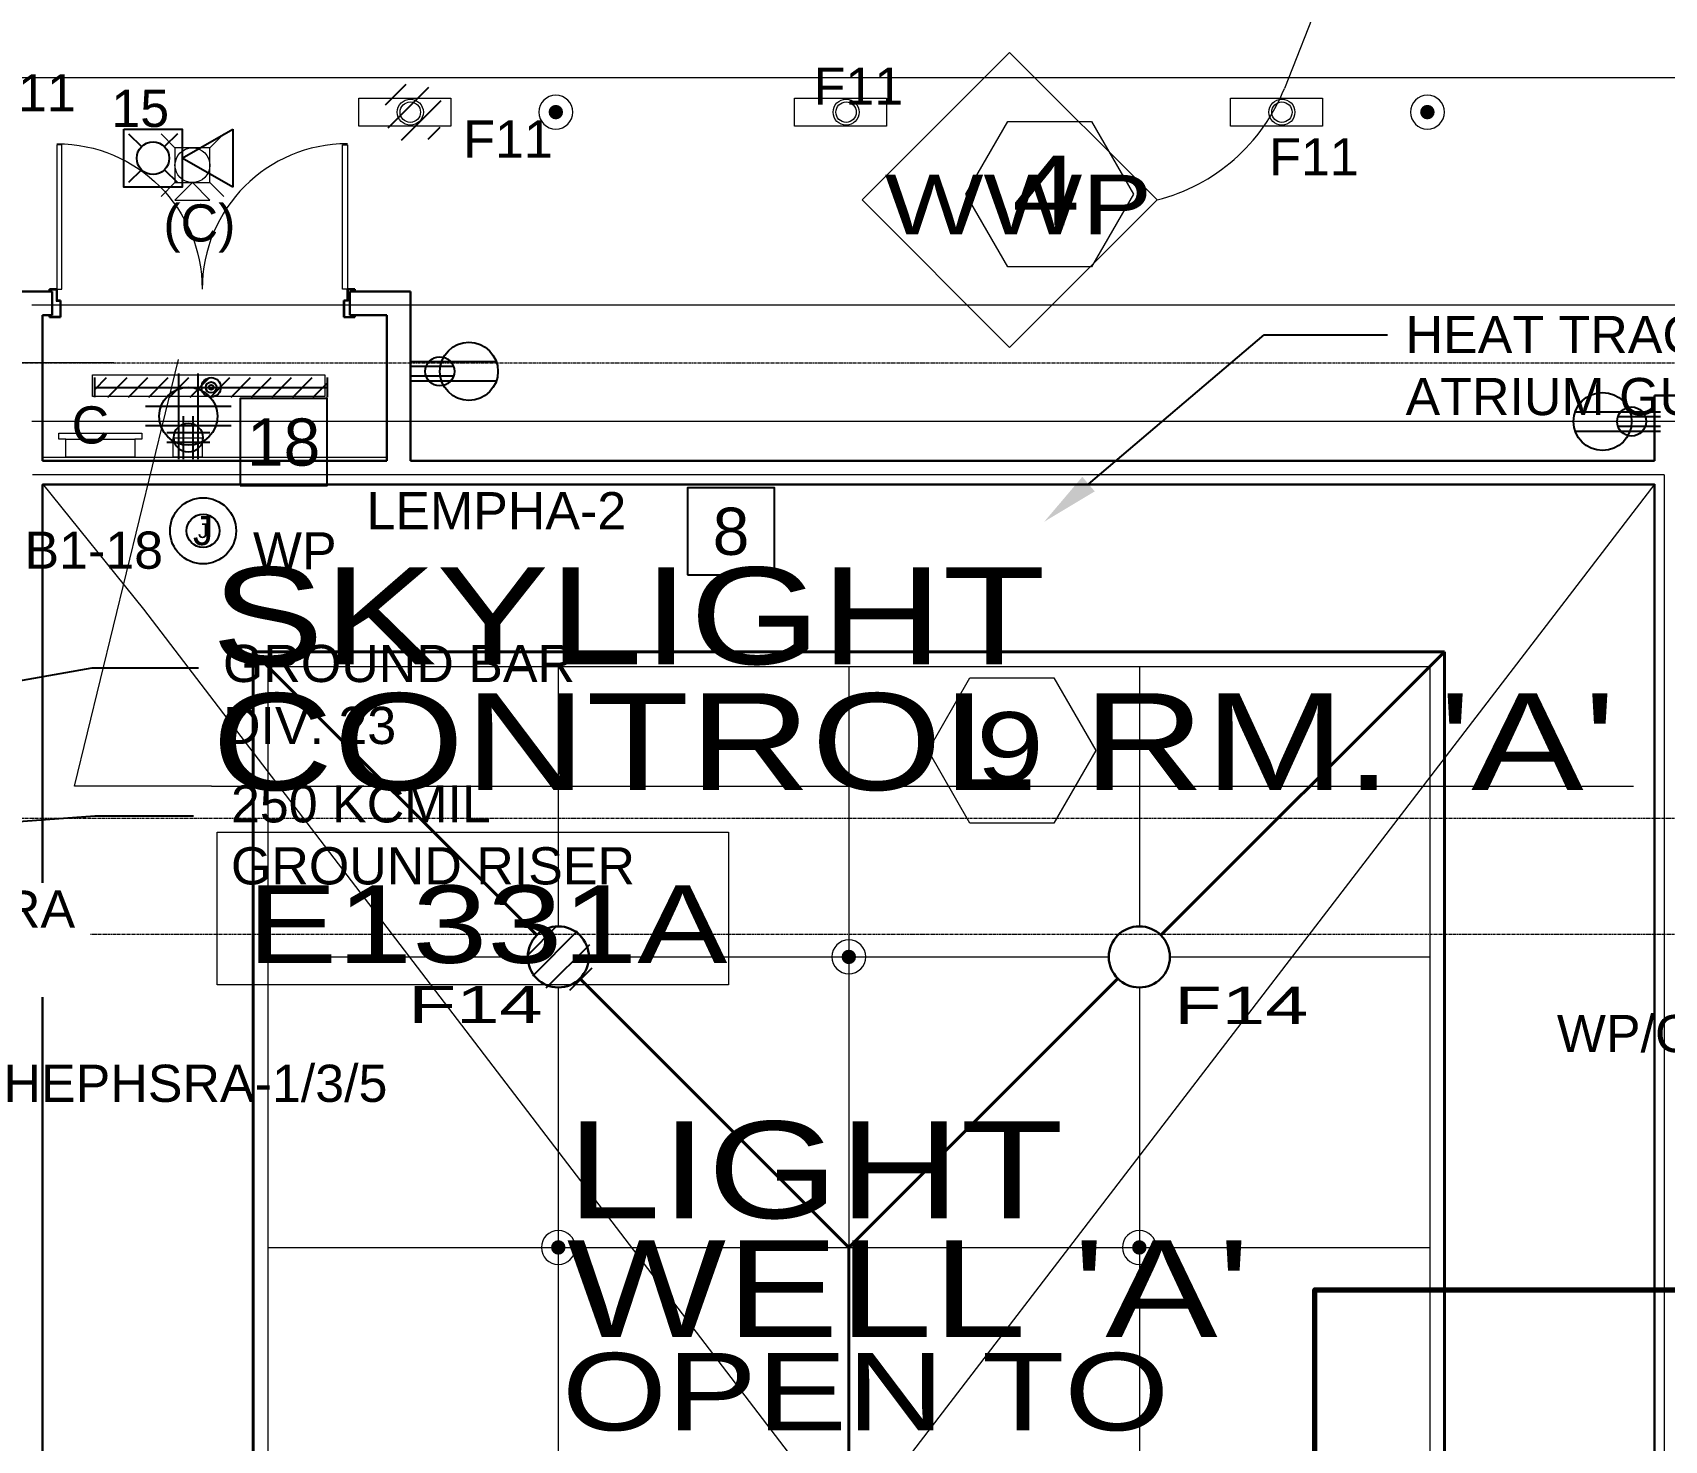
# Model space of a CAD drawing. Header units: inches. Extents: x -40190 to 0, y -3216 to 2257.
# Drawn here: x -23208.9 to -22872, y 798.7 to 1089.4 of the extents above; entities that cross this region are included whole.
import ezdxf
from ezdxf import colors
from ezdxf.entities.mleader import LeaderData, LeaderLine
from ezdxf.enums import TextEntityAlignment as Align
from ezdxf.math import Vec2, Vec3

# ---------------------------------------------------------------- set-up
doc = ezdxf.new("R2010")
doc.units = ezdxf.units.IN
doc.header["$LTSCALE"] = 0.5
doc.header["$MEASUREMENT"] = 0
doc.linetypes.add('A113$0$CENTER', pattern=[2, 1.25, -0.25, 0.25, -0.25])
doc.linetypes.add('DASHED2', pattern=[0.375, 0.25, -0.125])
for name, color, linetype in [('A113$0$A-ANNO-IDEN', 8, 'Continuous'), ('A113$0$A-ANNO-TEXT', 8, 'Continuous'), ('A113$0$A-COLS-COLS13-14', 8, 'Continuous'), ('A113$0$A-DOOR', 8, 'Continuous'), ('A113$0$A-DOOR-FRAM', 8, 'Continuous'), ('A113$0$A-FLOR-OPN-TO-BELOW', 8, 'Continuous'), ('A113$0$A-FLOR-SLAB', 8, 'Continuous'), ('A113$0$A-GRID-GRDP0-15', 8, 'Continuous'), ('A113$0$A-STRUCT-ABOVE', 8, 'Continuous'), ('A113$0$A-WALL-FULL-INTR', 8, 'Continuous'), ('A113$0$E-PANEL', 8, 'Continuous'), ('A113$0$Level 25', 8, 'Continuous'), ('A613$0$A-ANNO-REVS-BULL', 8, 'Continuous'), ('A613$0$A-CLNG-LITE', 3, 'Continuous'), ('A613$0$A-CLNG-PATT', 8, 'Continuous'), ('A613$0$A-CLNG-SPNK', 8, 'Continuous'), ('A613$0$A-ROOF-SKYL', 8, 'Continuous'), ('A613$0$br613 - E-Lite', 8, 'Continuous'), ('A613$0$br613 - Level 37', 8, 'Continuous'), ('A613$0$E-LITE-CLNG', 3, 'Continuous'), ('E-Anno-Keyn', 72, 'Continuous'), ('E-Anno-Note', 6, 'Continuous'), ('E-FIRE', 234, 'Continuous'), ('E-Lite', 53, 'Continuous'), ('E-Lite-Emer', 13, 'Continuous'), ('E-Lite-Exit', 13, 'Continuous'), ('E-POWR-CLRN', 1, 'DASHED2'), ('E-Powr-Devc', 233, 'Continuous'), ('E-Powr-Devc @ 48', 233, 'Continuous'), ('E-Powr-Devc @ 96', 233, 'Continuous'), ('E-TEXT', 6, 'Continuous'), ('G-Anno', 6, 'Continuous'), ('G-TEXT', 6, 'Continuous'), ('M-HVAC-text', 6, 'Continuous'), ('XREF', 7, 'Continuous')]:
    doc.layers.add(name, color=color, linetype=linetype)
doc.layers.add('E-Fire-Covr', color=240, linetype='Continuous', lineweight=70, plot=False)
doc.styles.add('A113$0$Arial', font='arial.ttf', dxfattribs={"height": 0.076839})
doc.styles.add('A113$0$style-Arial', font='arial.ttf')
doc.styles.add('A113$0$style-WORKING', font='WORKING.shx')
doc.styles.add('A613$0$style-Arial', font='arial.ttf')
doc.styles.add('M08', font='arial.ttf', dxfattribs={"height": 7.68})
doc.styles.add('MAMEP ANNO', font='arial.ttf', dxfattribs={"height": 0.101562})
doc.styles.get("Standard").update_dxf_attribs({"font": 'simplex.shx'})
doc.dimstyles.new('STANDARD$7', dxfattribs={"dimtxt": 0.18, "dimasz": 0.125, "dimexe": 0.18, "dimexo": 0.06, "dimgap": 0.09, "dimtad": 0, "dimtih": 1, "dimtoh": 1, "dimdec": 4, "dimzin": 0, "dimdsep": 46, "dimtxsty": 'Standard', "dimcen": 0.09, "dimadec": 0, "dimazin": 0, "dimtfac": 1, "dimtdec": 4, "dimtofl": 0, "dimtmove": 0, "dimatfit": 3, "dimfxl": 1, "dimtolj": 1, "dimtzin": 0, "dimarcsym": 0})

# ---------------------------------------------------------------- blocks, each defined once
blk = doc.blocks.new('PWR-RecepDuplex-Anno')
at = {"color": 0, "linetype": 'ByBlock'}
for p, q in [((-0.0208, 0.1839), (-0.0208, 0)), ((0.0208, 0.1839), (0.0208, 0))]:
    blk.add_line(p, q, dxfattribs=at)
blk.add_circle((0, 0.125), 0.0625, dxfattribs=at)
at = {"color": 6, "style": 'MAMEP ANNO'}
blk.add_attdef('NOTES', (0.0932, 0.1875), '', height=0.0781, dxfattribs=at)
blk = doc.blocks.new('*U1275')
at = {"layer": 'E-Powr-Devc @ 48', "xscale": 48, "yscale": 48, "zscale": 48, "rotation": 89.99999999999999}
blk.add_blockref('PWR-RecepDuplex-Anno', (-22872.73, 1009.06), dxfattribs=at)
at = {"layer": 'E-Powr-Devc @ 96', "xscale": 96, "yscale": 96, "zscale": 96, "rotation": 89.99999999999999}
blk.add_blockref('PWR-RecepDuplex-Anno', (-22872.73, 1009.06), dxfattribs=at)
blk = doc.blocks.new('MLD-KeyNote')
at = {"color": 0, "linetype": 'Continuous', "transparency": 16777216}
blk.add_lwpolyline([(-0.09375, -0.09375), (0.09375, -0.09375), (0.09375, 0.09375), (-0.09375, 0.09375)], close=True, dxfattribs=at)
at = {"color": 0, "linetype": 'ByBlock', "transparency": 16777216, "style": 'MAMEP ANNO'}
blk.add_attdef('ID', text='', height=0.10156, dxfattribs=at).set_placement((0, 0), align=Align.MIDDLE_CENTER)
blk = doc.blocks.new('*U652')
at = {"layer": 'A113$0$A-DOOR', "linetype": 'Continuous', "lineweight": 0, "extrusion": (0, 0, -1)}
blk.add_arc((240, -96.6, 0), 240, 90, 180, dxfattribs=at)
at = {"layer": 'A113$0$A-DOOR', "linetype": 'Continuous', "lineweight": 0}
blk.add_arc((240, -96.6, 0), 240, 90, 180, dxfattribs=at)
at = {"layer": 'A113$0$A-DOOR', "linetype": 'Continuous', "lineweight": 13}
for points in [[(-232, -96.6, 0), (-232, 141.4, 0), (-240, 141.4, 0), (-240, -96.6, 0)], [(232, -96.6, 0), (232, 141.4, 0), (240, 141.4, 0), (240, -96.6, 0)]]:
    blk.add_3dface(points, dxfattribs=at)
at = {"layer": 'A113$0$A-DOOR-FRAM', "linetype": 'Continuous', "lineweight": 30}
for p, q in [((-252, -96.6, 0), (-240, -96.6, 0)), ((-252, -96.6, 0), (-252, -99.6, 0)), ((-240, -96.6, 0), (-240, -115.4, 0)), ((252, -96.6, 0), (240, -96.6, 0)), ((240, -96.6, 0), (240, -115.4, 0)), ((252, -96.6, 0), (252, -99.6, 0)), ((-240, -115.4, 0), (-234, -115.4, 0)), ((-234, -115.4, 0), (-234, -143.4, 0)), ((240, -115.4, 0), (234, -115.4, 0)), ((234, -115.4, 0), (234, -143.4, 0)), ((-252, -143.4, 0), (-252, -140.4, 0)), ((-234, -143.4, 0), (-252, -143.4, 0)), ((234, -143.4, 0), (252, -143.4, 0)), ((252, -143.4, 0), (252, -140.4, 0))]:
    blk.add_line(p, q, dxfattribs=at)
at = {"layer": 'A113$0$A-DOOR-FRAM', "linetype": 'Continuous', "lineweight": 13}
for p, q in [((-252, -99.6, 0), (-250.8, -99.6, 0)), ((-250.8, -97.8, 0), (-241.2, -97.8, 0)), ((-250.8, -97.8, 0), (-250.8, -99.6, 0)), ((-241.2, -97.8, 0), (-241.2, -116.6, 0)), ((250.8, -97.8, 0), (241.2, -97.8, 0)), ((241.2, -97.8, 0), (241.2, -116.6, 0)), ((250.8, -97.8, 0), (250.8, -99.6, 0)), ((252, -99.6, 0), (250.8, -99.6, 0)), ((-241.2, -116.6, 0), (-235.2, -116.6, 0)), ((-235.2, -116.6, 0), (-235.2, -142.2, 0)), ((241.2, -116.6, 0), (235.2, -116.6, 0)), ((235.2, -116.6, 0), (235.2, -142.2, 0)), ((-250.8, -140.4, 0), (-252, -140.4, 0)), ((-250.8, -142.2, 0), (-250.8, -140.4, 0)), ((-235.2, -142.2, 0), (-250.8, -142.2, 0)), ((235.2, -142.2, 0), (250.8, -142.2, 0)), ((250.8, -142.2, 0), (250.8, -140.4, 0)), ((250.8, -140.4, 0), (252, -140.4, 0))]:
    blk.add_line(p, q, dxfattribs=at)
at = {"layer": 'A113$0$Level 25', "linetype": 'Continuous', "lineweight": 0, "extrusion": (0, 0, -1)}
blk.add_arc((240, -96.6, 0), 240, 90, 180, dxfattribs=at)
at = {"layer": 'A113$0$Level 25', "linetype": 'Continuous', "lineweight": 0}
blk.add_arc((240, -96.6, 0), 240, 90, 180, dxfattribs=at)
at = {"layer": 'A113$0$Level 25', "linetype": 'Continuous', "lineweight": 13}
for points in [[(-232, -96.6, 0), (-232, 141.4, 0), (-240, 141.4, 0), (-240, -96.6, 0)], [(232, -96.6, 0), (232, 141.4, 0), (240, 141.4, 0), (240, -96.6, 0)]]:
    blk.add_3dface(points, dxfattribs=at)
blk = doc.blocks.new('*U653')
at = {"layer": 'A113$0$E-PANEL', "linetype": 'Continuous', "lineweight": 0}
blk.add_line((-57, 10.2), (57, 10.2), dxfattribs=at)
at = {"layer": 'A113$0$E-PANEL', "linetype": 'Continuous', "lineweight": 13, "flags": 128}
for points in [[(-57, 10.2), (-68.6, 10.2), (-68.6, 19.8), (68.6, 19.8), (68.6, 10.2), (57, 10.2)], [(57, 10.2), (57, -19.8), (-57, -19.8), (-57, 10.2)]]:
    blk.add_lwpolyline(points, dxfattribs=at)
blk = doc.blocks.new('A113')
at = {"layer": 'A113$0$A-ANNO-IDEN', "lineweight": 0}
blk.add_line((-23200.4111, 933.7624), (-23178.9102, 1021.8341), dxfattribs=at)
at = {"layer": 'A113$0$A-ANNO-IDEN', "lineweight": 13}
for q in [(-23200.4111, 933.7624), (-22878.4207, 933.7624)]:
    blk.add_line((-23172.0984, 933.7624), q, dxfattribs=at)
blk.add_3dface([(-23170.8986, 924.2457), (-23065.2856, 924.2457), (-23065.2856, 892.7162), (-23170.8986, 892.7162)], dxfattribs=at)
at = {"layer": 'A113$0$A-ANNO-TEXT', "lineweight": 0}
blk.add_line((-22941.8058, 1100.0223), (-22950.4961, 1077.8378), dxfattribs=at)
blk.add_ellipse((-22986.3063, 1092.1511), major_axis=(34.2839, 17.7663), ratio=0.99778462, start_param=4.48422065, end_param=5.42373293, dxfattribs=at)
at = {"layer": 'A113$0$A-ANNO-TEXT', "lineweight": 13}
blk.add_3dface([(-23007.2643, 1024.3404), (-22976.7936, 1054.8111), (-23007.2643, 1085.2817), (-23037.7349, 1054.8111)], dxfattribs=at)
at = {"layer": 'A113$0$A-COLS-COLS13-14', "lineweight": 0}
for p, q in [((-23193.0239, 1021.1697, -4909.5523), (-23249.0239, 1021.1697, -4909.5523)), ((-23192.2739, 1021.1697, -4909.5523), (-23248.2739, 1021.1697, -4909.5523))]:
    blk.add_line(p, q, dxfattribs=at)
at = {"layer": 'A113$0$A-FLOR-OPN-TO-BELOW', "lineweight": 0}
blk.add_line((-22874.0333, 996.2051, 1992.7541), (-23207.032, 562.1223, 1992.7541), dxfattribs=at)
at = {"layer": 'A113$0$A-FLOR-OPN-TO-BELOW', "lineweight": 0, "elevation": 1992.7541, "flags": 128}
blk.add_lwpolyline([(-23207.008, 996.2051), (-23186.162, 970.3337), (-22874.0522, 562.1218)], dxfattribs=at)
at = {"layer": 'A113$0$A-FLOR-SLAB', "lineweight": 0}
for q in [(-23209.0239, 998.0489, 1992.7541), (-22872.0528, 560.1223, 1992.7541)]:
    blk.add_line((-22872.0528, 998.0489, 1992.7541), q, dxfattribs=at)
at = {"layer": 'A113$0$A-GRID-GRDP0-15', "linetype": 'A113$0$CENTER', "lineweight": 0}
for p, q in [((-23884.5631, 1021.1697), (-20452.7577, 1021.1697)), ((-24110.5721, 927.1574), (-20437.5384, 927.1574)), ((-23884.5631, 903.1574), (-20364.9322, 903.1574))]:
    blk.add_line(p, q, dxfattribs=at)
at = {"layer": 'A113$0$A-STRUCT-ABOVE', "lineweight": 0}
for p, q in [((-23209.2258, 1033.1489, 1992.7541), (-22781.5235, 1033.1489, 1992.7541)), ((-23209.2258, 1009.1489, 1992.7541), (-22781.5235, 1009.1489, 1992.7541))]:
    blk.add_line(p, q, dxfattribs=at)
at = {"layer": 'A113$0$A-WALL-FULL-INTR', "lineweight": 30}
for p, q in [((-23306.2717, 1035.9197, 1992.7541), (-23207.0239, 1035.9197, 1992.7541)), ((-23205.0156, 1035.9197, 1992.7541), (-23207.0239, 1035.9197, 1992.7541)), ((-23205.0156, 1035.9197, 1992.7541), (-23205.0156, 1031.0447, 1992.7541)), ((-23131.0236, 1035.9197, 1992.7541), (-23143.5156, 1035.9197, 1992.7541)), ((-23143.5156, 1035.9197, 1992.7541), (-23143.5156, 1031.0447, 1992.7541)), ((-23131.0236, 1035.9197, 1992.7541), (-23131.0235, 1000.9239, 1992.7541)), ((-23207.0239, 1000.9239, 1992.7541), (-23207.0239, 1031.0447, 1992.7541)), ((-23205.0156, 1031.0447, 1992.7541), (-23207.0239, 1031.0447, 1992.7541)), ((-23207.0156, 1031.0447, 1992.7541), (-23205.0156, 1031.0447, 1992.7541)), ((-23135.8986, 1031.0447, 1992.7541), (-23143.5156, 1031.0447, 1992.7541)), ((-23135.8986, 1031.0447, 1992.7541), (-23135.8985, 1000.9239, 1992.7541)), ((-22874.0534, 1014.4354, 1992.7541), (-22874.0534, 1000.9239, 1992.7541)), ((-22781.5235, 1014.4354, 1992.7541), (-22874.0534, 1014.4354, 1992.7541)), ((-23207.0239, 1000.9239, 1992.7541), (-23135.8985, 1000.9239, 1992.7541)), ((-23131.0235, 1000.9239, 1992.7541), (-22874.0534, 1000.9239, 1992.7541)), ((-23207.0244, 649.3399, 1992.7541), (-23207.024, 996.0489, 1992.7541)), ((-23207.024, 996.0489, 1992.7541), (-22874.0533, 996.0489, 1992.7541)), ((-22874.0533, 996.0489, 1992.7541), (-22874.0522, 562.1218, 1992.7541))]:
    blk.add_line(p, q, dxfattribs=at)
at = {"layer": 'A113$0$A-WALL-FULL-INTR', "lineweight": 0}
blk.add_line((-23207.0239, 1001.6739, 1992.7541), (-23135.8985, 1001.6739, 1992.7541), dxfattribs=at)
at = {"layer": 'A113$0$E-PANEL', "lineweight": 13}
blk.add_3dface([(-23180.0239, 1005.6739, 1992.7541), (-23174.0239, 1005.6739, 1992.7541), (-23174.0239, 1001.6739, 1992.7541), (-23180.0239, 1001.6739, 1992.7541)], dxfattribs=at)
at = {"layer": 'A113$0$E-PANEL', "lineweight": 13, "xscale": 0.125, "yscale": 0.125, "zscale": 0.125}
blk.add_blockref('*U653', (-23195.0238, 1004.1439, 1992.7541), dxfattribs=at)
at = {"layer": 'A113$0$Level 25', "lineweight": 0, "extrusion": (0, 0, -1), "xscale": 0.125, "yscale": 0.125, "zscale": 0.125}
blk.add_blockref('*U652', (23174.016, 1048.4943, -1992.7542), dxfattribs=at)
at = {"layer": 'A113$0$A-ANNO-IDEN', "lineweight": 13, "attachment_point": 7, "line_spacing_factor": 0.6, "style": 'A113$0$Arial'}
for s, insert, char_height in [('\\H1x;\\W1.24688;SKYLIGHT', (-23172.0994, 958.6582), 19.999996), ("\\H1x;\\W1.24688;CONTROL RM. 'A'", (-23172.0994, 932.6582), 19.999996), ('\\H1x;\\W1.24688;E1331A', (-23164.7146, 897.0256), 15.999998), ('\\H1x;\\W1.24688;LIGHT', (-23098.7054, 844.2463), 19.999996), ("\\H1x;\\W1.24688;WELL 'A'", (-23098.7054, 819.9684), 19.999996)]:
    blk.add_mtext(s, dxfattribs=dict(at, insert=insert, char_height=char_height))
at = {"layer": 'A113$0$A-ANNO-TEXT', "lineweight": 13, "style": 'A113$0$style-WORKING', "width": 1.3125}
blk.add_text('WWP', height=12.312, dxfattribs=at).set_placement((-23033.0569, 1047.7007))
at = {"layer": 'A113$0$A-ANNO-TEXT', "lineweight": 70, "style": 'A113$0$style-Arial', "width": 1.246875}
blk.add_text('OPEN TO', height=16, dxfattribs=at).set_placement((-23099.7129, 800.7108))
blk = doc.blocks.new('*U975')
at = {"layer": 'A613$0$br613 - Level 37', "linetype": 'Continuous', "lineweight": 0}
for p, q in [((-3.6, 3.97), (-6.46, 6.83)), ((3.6, 3.97), (6.46, 6.83)), ((-3.6, -3.23), (-6.46, -6.09)), ((0, -3.23), (-3.6, -6.83)), ((0, -3.23), (3.6, -6.83)), ((3.6, -3.23), (6.46, -6.09)), ((-3.6, -6.83), (3.6, -6.83))]:
    blk.add_line(p, q, dxfattribs=at)
blk.add_circle((0, 0.37), 3.6, dxfattribs=at)
blk.add_3dface([(-3.6, -3.23), (3.6, -3.23), (3.6, 3.97), (-3.6, 3.97)], dxfattribs=at)
blk = doc.blocks.new('*U991')
at = {"layer": 'A613$0$A-CLNG-SPNK', "linetype": 'Continuous', "lineweight": 0, "extrusion": (0, 0, -1)}
h = blk.add_hatch(color=256, dxfattribs=at)
edge = h.paths.add_edge_path()
edge.add_arc((0, 0), 1.5, 0, 360)
blk.add_circle((0, 0), 3.5, dxfattribs=at)
blk = doc.blocks.new('*U962')
at = {"layer": 'A613$0$A-CLNG-LITE', "linetype": 'Continuous', "lineweight": 0}
for radius in [2.69, 2.11]:
    blk.add_circle((0, 0), radius, dxfattribs=at)
blk = doc.blocks.new('A613')
at = {"layer": 'A613$0$A-ANNO-REVS-BULL', "lineweight": 13, "flags": 128}
blk.add_lwpolyline([(-23007.69, 1071.12), (-22990.37, 1071.12), (-22981.71, 1056.12), (-22990.37, 1041.12), (-23007.69, 1041.12), (-23016.35, 1056.12), (-23007.69, 1071.12)], close=True, dxfattribs=at)
at = {"layer": 'A613$0$A-ANNO-REVS-BULL', "lineweight": 13, "elevation": 0.01, "flags": 128}
blk.add_lwpolyline([(-23015.5, 956.2), (-22998.18, 956.2), (-22989.52, 941.2), (-22998.18, 926.2), (-23015.5, 926.2), (-23024.16, 941.2), (-23015.5, 956.2)], close=True, dxfattribs=at)
at = {"layer": 'A613$0$A-CLNG-LITE', "lineweight": 0}
for points in [[(-23122.71, 1075.93, 2679.43), (-23122.71, 1070.18, 2679.43), (-23141.71, 1070.18, 2679.43), (-23141.71, 1075.93, 2679.43)], [(-23032.71, 1075.93, 2679.43), (-23032.71, 1070.18, 2679.43), (-23051.71, 1070.18, 2679.43), (-23051.71, 1075.93, 2679.43)], [(-22942.71, 1075.93, 2679.43), (-22942.71, 1070.18, 2679.43), (-22961.71, 1070.18, 2679.43), (-22961.71, 1075.93, 2679.43)]]:
    blk.add_3dface(points, dxfattribs=at)
at = {"layer": 'A613$0$A-CLNG-PATT', "lineweight": 13}
blk.add_line((-23354.27, 1080.24, 2679.43), (-21430.79, 1080.24, 2679.43), dxfattribs=at)
at = {"layer": 'A613$0$A-ROOF-SKYL', "lineweight": 40}
for p, q in [((-23163.52, 961.6, 2679.43), (-22917.52, 961.6, 2679.43)), ((-23163.52, 961.6, 2679.43), (-23163.52, 595.6, 2679.43)), ((-23104.98, 903.06, 2679.43), (-23163.52, 961.6, 2679.43)), ((-22976.06, 903.06, 2679.43), (-22917.52, 961.6, 2679.43)), ((-22917.52, 961.6, 2679.43), (-22917.52, 595.6, 2679.43)), ((-23040.52, 838.6, 2679.43), (-23096.06, 894.14, 2679.43)), ((-23040.52, 838.6, 2679.43), (-22984.98, 894.14, 2679.43)), ((-23040.52, 838.6, 2679.43), (-23040.52, 718.6, 2679.43))]:
    blk.add_line(p, q, dxfattribs=at)
at = {"layer": 'A613$0$A-ROOF-SKYL', "lineweight": 0}
for p, q in [((-23160.52, 958.6, 2679.43), (-22920.53, 958.6, 2679.43)), ((-23160.52, 958.6, 2679.43), (-23160.52, 598.61, 2679.43)), ((-23100.52, 958.6, 2679.43), (-23100.52, 904.91, 2679.43)), ((-23040.52, 958.6, 2679.43), (-23040.52, 838.6, 2679.43)), ((-22980.52, 958.6, 2679.43), (-22980.52, 904.91, 2679.43)), ((-22920.53, 958.6, 2679.43), (-22920.53, 598.61, 2679.43)), ((-23160.52, 898.6, 2679.43), (-23106.83, 898.6, 2679.43)), ((-23094.22, 898.6, 2679.43), (-22986.83, 898.6, 2679.43)), ((-22974.22, 898.6, 2679.43), (-22920.53, 898.6, 2679.43)), ((-23100.52, 892.3, 2679.43), (-23100.52, 784.91, 2679.43)), ((-22980.52, 892.3, 2679.43), (-22980.52, 784.91, 2679.43)), ((-23160.52, 838.6, 2679.43), (-22920.53, 838.6, 2679.43))]:
    blk.add_line(p, q, dxfattribs=at)
at = {"layer": 'A613$0$br613 - E-Lite', "lineweight": 13}
blk.add_3dface([(-23196.71, 1018.81, 2679.43), (-23148.71, 1018.81, 2679.43), (-23148.71, 1014.31, 2679.43), (-23196.71, 1014.31, 2679.43)], dxfattribs=at)
at = {"layer": 'A613$0$E-LITE-CLNG', "lineweight": 30}
for centre in [(-23100.52, 898.6, 2679.43), (-22980.52, 898.6, 2679.43)]:
    blk.add_circle(centre, 6.31, dxfattribs=at)
at = {"layer": 'A613$0$A-CLNG-LITE', "lineweight": 0}
for p in [(-23131.08, 1073.05, 2679.43), (-23041.08, 1073.05, 2679.43), (-22951.08, 1073.05, 2679.43)]:
    blk.add_blockref('*U962', p, dxfattribs=at)
at = {"layer": 'A613$0$A-CLNG-SPNK', "lineweight": 0}
for p in [(-23101.03, 1073.06, 2679.43), (-22921.03, 1073.06, 2679.43), (-23040.52, 898.6, 2679.43), (-23100.52, 838.6, 2679.43), (-22980.52, 838.6, 2679.43)]:
    blk.add_blockref('*U991', p, dxfattribs=at)
at = {"layer": 'A613$0$br613 - Level 37', "lineweight": 0}
blk.add_blockref('*U975', (-23176.08, 1061.72, 2679.43), dxfattribs=at)
at = {"layer": 'A613$0$A-ANNO-REVS-BULL', "lineweight": 13, "style": 'A613$0$style-Arial', "width": 1.246876}
for s, p in [('4', (-22999.8, 1056.87)), ('9', (-23007.23, 941.95, 0.01))]:
    blk.add_text(s, height=14.4, dxfattribs=at).set_placement(p, align=Align.MIDDLE_CENTER)
blk = doc.blocks.new('Symbol-Thermostat-Anno')
at = {"color": 0, "linetype": 'ByBlock'}
blk.add_circle((0, 0), 0.0711, dxfattribs=at)
at = {"color": 0, "linetype": 'ByBlock', "style": 'MAMEP ANNO'}
blk.add_attdef('T', text='', height=0.0625, dxfattribs=at).set_placement((0, 0), align=Align.MIDDLE)
blk = doc.blocks.new('*U1292')
at = {"layer": 'E-Powr-Devc @ 48', "xscale": 48, "yscale": 48, "zscale": 48}
blk.add_blockref('Symbol-Thermostat-Anno', (-23173.75, 986.48), dxfattribs=at).add_auto_attribs({'T': 'J'})
at = {"layer": 'E-Powr-Devc @ 96', "xscale": 96, "yscale": 96, "zscale": 96}
blk.add_blockref('Symbol-Thermostat-Anno', (-23173.75, 986.48), dxfattribs=at).add_auto_attribs({'T': 'J'})
blk = doc.blocks.new('*U349')
at = {"layer": 'E-FIRE', "color": 234, "linetype": 'Continuous', "lineweight": -3}
for p, q in [((1.47, 5.03), (4.11, 2.39)), ((11.53, 5.03), (8.89, 2.39)), ((12.5, 0), (23, 6)), ((23, 6), (23, -6)), ((23, -6), (12.5, 0)), ((4.11, -2.39), (1.47, -5.03)), ((8.89, -2.39), (11.53, -5.03))]:
    blk.add_line(p, q, dxfattribs=at)
blk.add_lwpolyline([(0.5, 6), (12.5, 6), (12.5, -6), (0.5, -6)], close=True, dxfattribs=at)
blk.add_circle((6.5, 0), 3.37, dxfattribs=at)
blk = doc.blocks.new('*U1302')
at = {"layer": 'E-Powr-Devc @ 48', "xscale": 48, "yscale": 48, "zscale": 48, "rotation": 270}
blk.add_blockref('PWR-RecepDuplex-Anno', (-23130.85, 1019.41), dxfattribs=at)
at = {"layer": 'E-Powr-Devc @ 96', "xscale": 96, "yscale": 96, "zscale": 96, "rotation": 270}
blk.add_blockref('PWR-RecepDuplex-Anno', (-23130.85, 1019.41), dxfattribs=at)
blk = doc.blocks.new('*U360')
at = {"layer": 'E-Fire-Covr'}
blk.add_lwpolyline([(7.29, 268), (264, 268), (264, -260), (-264, -260), (-264, 268), (-7.21, 268)], dxfattribs=at)
blk = doc.blocks.new('LFIND4')
for p, q in [((-24, 2), (-24, -2)), ((24, 0), (-24, 0)), ((24, 2), (24, -2))]:
    blk.add_line(p, q)
for radius in [2, 1.12, 0.5]:
    blk.add_circle((0, 0), radius)
blk = doc.blocks.new('PWR-RecepQuad-Anno')
at = {"color": 0, "linetype": 'ByBlock'}
for p, q in [((-0.0208, 0), (-0.0208, 0.1839)), ((0.0208, 0), (0.0208, 0.1839)), ((0.092, 0.1128), (-0.092, 0.1128)), ((0.092, 0.0711), (-0.092, 0.0711))]:
    blk.add_line(p, q, dxfattribs=at)
blk.add_circle((0, 0.092), 0.0625, dxfattribs=at)
at = {"color": 6, "style": 'MAMEP ANNO'}
blk.add_attdef('NOTES', (0.092, 0.1839), '', height=0.0781, dxfattribs=at)
blk = doc.blocks.new('*U1319')
at = {"layer": 'E-Powr-Devc @ 48', "xscale": 48, "yscale": 48, "zscale": 48}
blk.add_blockref('PWR-RecepQuad-Anno', (-23176.79, 1001.31), dxfattribs=at)
at = {"layer": 'E-Powr-Devc @ 96', "xscale": 96, "yscale": 96, "zscale": 96}
blk.add_blockref('PWR-RecepQuad-Anno', (-23176.79, 1001.31), dxfattribs=at)
blk = doc.blocks.new('*U321')
at = {"color": 0, "linetype": 'ByBlock'}
for p, q in [((7, 7), (-7, -7)), ((-7, 7), (7, -7)), ((4.79, 5.1), (-4.79, 5.1)), ((4.38, 4.38), (-4.38, 4.38)), ((3.87, 5.83), (-3.87, 5.83)), ((3.65, 3.65), (-3.65, 3.65)), ((2.44, 6.56), (-2.44, 6.56)), ((2.92, 2.92), (-2.92, 2.92)), ((2.19, 2.19), (-2.19, 2.19)), ((1.46, 1.46), (-1.46, 1.46)), ((0.73, 0.73), (-0.73, 0.73)), ((2.92, -2.92), (-2.92, -2.92)), ((2.19, -2.19), (-2.19, -2.19)), ((1.46, -1.46), (-1.46, -1.46)), ((0.73, -0.73), (-0.73, -0.73)), ((4.79, -5.1), (-4.79, -5.1)), ((4.38, -4.38), (-4.38, -4.38)), ((3.87, -5.83), (-3.87, -5.83)), ((3.65, -3.65), (-3.65, -3.65)), ((2.44, -6.56), (-2.44, -6.56))]:
    blk.add_line(p, q, dxfattribs=at)
blk.add_circle((0, 0), 7, dxfattribs=at)
at = {"color": 21, "linetype": 'ByBlock'}
ml = blk.add_multileader_mtext('Standard', dxfattribs=at)
ml.set_content('', color=21, style='MAMEP ANNO')
ml.set_leader_properties(color=256)
ml.build(insert=Vec2(0, 0))
ml.multileader.update_dxf_attribs({"has_dogleg": 0, "text_right_attachment_type": 3, "dogleg_length": 3.84, "arrow_head_size": 7.5, "scale": 96})
ctx = ml.context
ctx.base_point, ctx.scale, ctx.char_height, ctx.arrow_head_size, ctx.landing_gap_size, ctx.plane_origin = Vec3(12.43, 11.25), 96, 7.5, 7.5, 3.75, Vec3(-12.43, 11.25)
ctx.right_attachment = 3
notes = []
notes.append((ctx, [(0, (1, 1, 0), (-356.57, 11.25), (1, 0), 369, [(0, [(-12.43, 11.25)], 0, [])])]))
ctx.mtext.insert, ctx.mtext.flow_direction = Vec3(16.18, 15), 5
ml = blk.add_multileader_mtext('Standard', dxfattribs=at)
ml.set_content('', color=21, style='MAMEP ANNO')
ml.set_leader_properties(color=256)
ml.build(insert=Vec2(0, 0))
ml.multileader.update_dxf_attribs({"has_dogleg": 0, "text_right_attachment_type": 3, "dogleg_length": 3.84, "arrow_head_size": 7.5, "scale": 96})
ctx = ml.context
ctx.base_point, ctx.scale, ctx.char_height, ctx.arrow_head_size, ctx.landing_gap_size, ctx.plane_origin = Vec3(-19.93, 11.25), 96, 7.5, 7.5, 3.75, Vec3(12.43, 11.25)
ctx.right_attachment, ctx.text_align_type = 3, 2
notes.append((ctx, [(0, (1, 1, 0), (356.57, 11.25), (-1, 0), 369, [(0, [(12.43, 11.25)], 0, [])])]))
ctx.mtext.insert, ctx.mtext.alignment, ctx.mtext.flow_direction = Vec3(-16.18, 15), 3, 5
ml = blk.add_multileader_mtext('Standard', dxfattribs=at)
ml.set_content('', color=21, style='MAMEP ANNO')
ml.set_leader_properties(color=256)
ml.build(insert=Vec2(0, 0))
ml.multileader.update_dxf_attribs({"has_dogleg": 0, "text_right_attachment_type": 3, "dogleg_length": 3.84, "arrow_head_size": 7.5, "scale": 96})
ctx = ml.context
ctx.base_point, ctx.scale, ctx.char_height, ctx.arrow_head_size, ctx.landing_gap_size, ctx.plane_origin = Vec3(12.43, -11.25), 96, 7.5, 7.5, 3.75, Vec3(-12.43, -11.25)
ctx.right_attachment = 3
notes.append((ctx, [(0, (1, 1, 0), (-356.57, -11.25), (1, 0), 369, [(0, [(-12.43, -11.25)], 0, [])])]))
ctx.mtext.insert, ctx.mtext.flow_direction = Vec3(16.18, -7.5), 5
ml = blk.add_multileader_mtext('Standard', dxfattribs=at)
ml.set_content('', color=21, style='MAMEP ANNO')
ml.set_leader_properties(color=256)
ml.build(insert=Vec2(0, 0))
ml.multileader.update_dxf_attribs({"has_dogleg": 0, "text_right_attachment_type": 3, "dogleg_length": 3.84, "arrow_head_size": 7.5, "scale": 96})
ctx = ml.context
ctx.base_point, ctx.scale, ctx.char_height, ctx.arrow_head_size, ctx.landing_gap_size, ctx.plane_origin = Vec3(-19.93, -11.25), 96, 7.5, 7.5, 3.75, Vec3(12.43, -11.25)
ctx.right_attachment, ctx.text_align_type = 3, 2
notes.append((ctx, [(0, (1, 1, 0), (356.57, -11.25), (-1, 0), 369, [(0, [(12.43, -11.25)], 0, [])])]))
ctx.mtext.insert, ctx.mtext.alignment, ctx.mtext.flow_direction = Vec3(-16.18, -7.5), 3, 5
for ctx, leaders in notes:
    for number, flags, end, landing, length, lines in leaders:
        leader = LeaderData()
        leader.index, (leader.has_last_leader_line, leader.has_dogleg_vector, leader.attachment_direction) = number, flags
        leader.last_leader_point, leader.dogleg_vector, leader.dogleg_length = Vec3(end), Vec3(landing), length
        for number, points, colour, breaks in lines:
            line = LeaderLine()
            line.index, line.vertices, line.color, line.breaks = number, Vec3.list(points), colors.encode_raw_color(colour), breaks
            leader.lines.append(line)
        ctx.leaders.append(leader)

msp = doc.modelspace()

# ---------------------------------------------------------------- hatches: boundary and pattern name
at = {"layer": 'E-Lite-Emer'}
h = msp.add_hatch(dxfattribs=at)
h.set_pattern_fill('ANSI31', color=256, scale=24, style=0)
h.set_pattern_definition([(45, (-21076.5596, -1705.6427), (-2.1213203, 2.1213203), [])])
h.paths.add_polyline_path([(-23196.08, 1014.11), (-23148.08, 1014.11), (-23148.08, 1018.11), (-23196.08, 1018.11)])
at = {"layer": 'E-POWR-CLRN'}
h = msp.add_hatch(dxfattribs=at)
h.set_pattern_fill('ANSI31', color=256, scale=30)
h.set_pattern_definition([(45, (-449.159, -87.5626), (-2.6516504, 2.6516504), [])])
edge = h.paths.add_edge_path()
edge.add_arc((-23130.18, 1072.78), 6.15, 0, 360)
h = msp.add_hatch(dxfattribs=at)
h.set_pattern_fill('ANSI31', color=256, scale=30)
h.set_pattern_definition([(45, (-418.8577, -262.251), (-2.6516504, 2.6516504), [])])
edge = h.paths.add_edge_path()
edge.add_arc((-23099.88, 898.09), 6.72, 0, 360)

# ---------------------------------------------------------------- block references
at = {"layer": 'E-FIRE', "color": 234, "linetype": 'Continuous', "lineweight": -3}
msp.add_blockref('*U349', (-23190.59, 1063.43), dxfattribs=at)
at = {"layer": 'E-FIRE'}
msp.add_blockref('*U360', (-22680.14, 561.77), dxfattribs=at)
at = {"layer": 'E-Lite', "rotation": 180}
msp.add_blockref('LFIND4', (-23172.08, 1016.11), dxfattribs=at)
at = {"layer": 'E-Lite-Exit'}
msp.add_blockref('*U321', (-22681.35, 1044.47), dxfattribs=at)
at = {"layer": 'E-Powr-Devc'}
for name in ['*U1302', '*U1319', '*U1275', '*U1292']:
    msp.add_blockref(name, (0, 0), dxfattribs=at)
at = {"layer": 'XREF'}
for name, p in [('A113', (0.08, 0)), ('A613', (0.13, -0.11))]:
    msp.add_blockref(name, p, dxfattribs=at)

# ---------------------------------------------------------------- texts
at = {"layer": 'E-TEXT', "style": 'M08'}
for s, p in [('15', (-23192.69, 1069.88, 833.46)), ('(C)', (-23181.95, 1046.22)), ('C', (-23200.9, 1004.51)), ('LPHB1-18', (-23231.5, 978.65, 0)), ('WP/GFI', (-22894.16, 878.82)), ('HEPHSRA-1/3/5', (-23214.97, 868.55))]:
    msp.add_text(s, height=7.68, dxfattribs=at).set_placement(p)
at = {"layer": 'E-TEXT', "style": 'M08', "width": 1.5}
for p in [(-23131.34, 884.82), (-22973.2, 884.64)]:
    msp.add_text('F14', height=7.68, dxfattribs=at).set_placement(p)
at = {"layer": 'G-Anno', "style": 'M08'}
for s, p in [('F11', (-23047.65, 1074.47, -40)), ('F11', (-23218.53, 1073.1, -40)), ('F11', (-23120.02, 1063.56, -40)), ('F11', (-22953.57, 1059.88, -40)), ('LEMPHA-2', (-23140.02, 986.8, -40)), ('WP', (-23163.45, 978.5, -40))]:
    msp.add_text(s, height=7.68, dxfattribs=at).set_placement(p)
at = {"layer": 'M-HVAC-text', "char_height": 7.68, "width": 116.723, "attachment_point": 1, "style": 'M08'}
for s, insert in [('GROUND BAR\\PDIV. 23', (-23169.64, 962.93, -0.02)), ('250 KCMIL\\PGROUND RISER', (-23167.99, 933.94, -0.02))]:
    msp.add_mtext(s, dxfattribs=dict(at, insert=insert))

# ---------------------------------------------------------------- leaders
at = {"layer": 'E-Anno-Keyn'}
ml = msp.add_multileader_block('Standard', dxfattribs=at)
ml.set_content('MLD-KeyNote', color=256, scale=96)
ml.set_attribute('ID', '18', width=0)
ml.set_leader_properties(color=256, linetype='Continuous')
ml.build(insert=Vec2(0, 0))
ml.multileader.update_dxf_attribs({"has_dogleg": 0, "text_left_attachment_type": 2, "text_right_attachment_type": 2, "dogleg_length": 3.84, "arrow_head_size": 12, "scale": 96})
ctx = ml.context
ctx.base_point, ctx.scale, ctx.char_height, ctx.arrow_head_size, ctx.landing_gap_size, ctx.plane_origin = Vec3(-23166.12, 1004.81), 96, 737.28, 12, 384, Vec3(-23254.36, 947.57)
ctx.left_attachment, ctx.right_attachment = 2, 2
notes = []
notes.append((ctx, [(0, (0, 0, 0), (0, 0), (1, 0), 1, [])]))
ctx.block.insert = Vec3(-23157.12, 1004.81)
ml = msp.add_multileader_block('Standard', dxfattribs=at)
ml.set_content('MLD-KeyNote', color=(89, 89, 89), scale=96)
ml.set_attribute('ID', '8', width=0)
ml.set_leader_properties(color=256, linetype='Continuous')
ml.build(insert=Vec2(0, 0))
ml.multileader.update_dxf_attribs({"has_dogleg": 0, "text_left_attachment_type": 2, "text_right_attachment_type": 2, "dogleg_length": 3.84, "arrow_head_size": 12, "scale": 96})
ctx = ml.context
ctx.base_point, ctx.scale, ctx.char_height, ctx.arrow_head_size, ctx.landing_gap_size, ctx.plane_origin = Vec3(-23073.72, 986.39), 96, 737.28, 12, 384, Vec3(-23174.97, 930.5)
ctx.left_attachment, ctx.right_attachment = 2, 2
notes.append((ctx, [(0, (0, 0, 0), (0, 0), (1, 0), 1, [])]))
ctx.block.insert = Vec3(-23064.72, 986.39)
at = {"layer": 'E-Anno-Note'}
ml = msp.add_multileader_mtext('Standard', dxfattribs=at)
ml.set_content('HEAT TRACE FOR \\PATRIUM GUTTERS', color=(89, 89, 89), style='MAMEP ANNO')
ml.set_leader_properties(color=256, linetype='Continuous')
ml.build(insert=Vec2(0, 0))
ml.multileader.update_dxf_attribs({"has_dogleg": 0, "text_right_attachment_type": 3, "dogleg_length": 3.84, "arrow_head_size": 12, "scale": 96})
ctx = ml.context
ctx.base_point, ctx.scale, ctx.char_height, ctx.arrow_head_size, ctx.landing_gap_size, ctx.plane_origin = Vec3(-22929.16, 1026.95), 96, 7.68, 12, 3.75, Vec3(-23000.03, 988.36)
ctx.right_attachment = 3
notes.append((ctx, [(0, (1, 1, 0), (-23298.16, 1026.95), (1, 0), 369, [(0, [(-23000.03, 988.36), (-22954.62, 1026.95)], 0, [])])]))
ctx.mtext.insert, ctx.mtext.flow_direction = Vec3(-22925.41, 1030.85), 5
ml = msp.add_multileader_mtext('Standard', dxfattribs=at)
ml.set_content('SUPPLY FAN MOTORS', color=(89, 89, 89), style='MAMEP ANNO')
ml.set_leader_properties(color=256, linetype='Continuous')
ml.build(insert=Vec2(0, 0))
ml.multileader.update_dxf_attribs({"has_dogleg": 0, "text_right_attachment_type": 3, "dogleg_length": 3.84, "arrow_head_size": 12, "scale": 96})
ctx = ml.context
ctx.base_point, ctx.scale, ctx.char_height, ctx.arrow_head_size, ctx.landing_gap_size, ctx.plane_origin = Vec3(-23579.92, 980.8), 96, 7.68, 12, 3.75, Vec3(-23609.18, 980.8)
ctx.right_attachment = 3
notes.append((ctx, [(0, (1, 1, 0), (-23948.92, 980.8), (1, 0), 369, [(0, [(-23609.18, 980.8)], 0, [])])]))
ctx.mtext.insert, ctx.mtext.width, ctx.mtext.flow_direction = Vec3(-23576.17, 984.71), 124.8927, 5
ml = msp.add_multileader_mtext('Standard', dxfattribs=at)
ml.set_content('EXHAUST FAN MOTORS', color=(89, 89, 89), style='MAMEP ANNO')
ml.set_leader_properties(color=256, linetype='Continuous')
ml.build(insert=Vec2(0, 0))
ml.multileader.update_dxf_attribs({"has_dogleg": 0, "text_right_attachment_type": 3, "dogleg_length": 3.84, "arrow_head_size": 12, "scale": 96})
ctx = ml.context
ctx.base_point, ctx.scale, ctx.char_height, ctx.arrow_head_size, ctx.landing_gap_size, ctx.plane_origin = Vec3(-23579.92, 957.55), 96, 7.68, 12, 3.75, Vec3(-23609.18, 957.55)
ctx.right_attachment = 3
notes.append((ctx, [(0, (1, 1, 0), (-23948.92, 957.55), (1, 0), 369, [(0, [(-23609.18, 957.55)], 0, [])])]))
ctx.mtext.insert, ctx.mtext.width, ctx.mtext.flow_direction = Vec3(-23576.17, 961.45), 124.8927, 5
ml = msp.add_multileader_mtext('Standard', dxfattribs=at)
ml.set_content('ELECTRIC UNIT HEATER', color=(89, 89, 89), style='MAMEP ANNO')
ml.set_leader_properties(color=256, linetype='Continuous')
ml.build(insert=Vec2(0, 0))
ml.multileader.update_dxf_attribs({"has_dogleg": 0, "text_right_attachment_type": 3, "dogleg_length": 3.84, "arrow_head_size": 12, "scale": 96})
ctx = ml.context
ctx.base_point, ctx.scale, ctx.char_height, ctx.arrow_head_size, ctx.landing_gap_size, ctx.plane_origin = Vec3(-23579.92, 933.5), 96, 7.68, 12, 3.75, Vec3(-23609.18, 933.5)
ctx.right_attachment = 3
notes.append((ctx, [(0, (1, 1, 0), (-23948.92, 933.5), (1, 0), 369, [(0, [(-23609.18, 933.5)], 0, [])])]))
ctx.mtext.insert, ctx.mtext.width, ctx.mtext.flow_direction = Vec3(-23576.17, 937.34), 124.8927, 5
ml = msp.add_multileader_mtext('Standard', dxfattribs=at)
ml.set_content('HEAT WHEEL MOTOR', color=(89, 89, 89), style='MAMEP ANNO')
ml.set_leader_properties(color=256, linetype='Continuous')
ml.build(insert=Vec2(0, 0))
ml.multileader.update_dxf_attribs({"has_dogleg": 0, "text_right_attachment_type": 3, "dogleg_length": 3.84, "arrow_head_size": 12, "scale": 96})
ctx = ml.context
ctx.base_point, ctx.scale, ctx.char_height, ctx.arrow_head_size, ctx.landing_gap_size, ctx.plane_origin = Vec3(-23579.92, 822.96), 96, 7.68, 12, 3.75, Vec3(-23609.18, 822.96)
ctx.right_attachment = 3
notes.append((ctx, [(0, (1, 1, 0), (-23948.92, 822.96), (1, 0), 369, [(0, [(-23609.18, 822.96)], 0, [])])]))
ctx.mtext.insert, ctx.mtext.width, ctx.mtext.flow_direction = Vec3(-23576.17, 826.87), 124.8927, 5
at = {"layer": 'M-HVAC-text'}
for points in [[(-23371, 927.59), (-23196.63, 958.16), (-23174.71, 958.16)], [(-23360.8, 915.37), (-23196.12, 927.59), (-23175.73, 927.59)]]:
    msp.add_leader(points, dimstyle='STANDARD$7', override={"dimscale": 96, "dimgap": 0.09, "dimtad": 0}, dxfattribs=at)
ml = msp.add_multileader_block('Standard', dxfattribs=at)
ml.set_content('MLD-KeyNote', color=(89, 89, 89), scale=96)
ml.set_attribute('ID', '15', width=0)
ml.set_leader_properties(color=256, linetype='Continuous')
ml.build(insert=Vec2(0, 0))
ml.multileader.update_dxf_attribs({"has_dogleg": 0, "text_left_attachment_type": 2, "text_right_attachment_type": 2, "dogleg_length": 3.84, "arrow_head_size": 12, "scale": 96})
ctx = ml.context
ctx.base_point, ctx.scale, ctx.char_height, ctx.arrow_head_size, ctx.landing_gap_size, ctx.plane_origin = Vec3(-22893.34, 1357.49), 96, 737.28, 12, 384, Vec3(-22994.59, 1301.6)
ctx.left_attachment, ctx.right_attachment = 2, 2
notes.append((ctx, [(0, (0, 0, 0), (0, 0), (1, 0), 1, [])]))
ctx.block.insert = Vec3(-22884.34, 1357.49)
for ctx, leaders in notes:
    for number, flags, end, landing, length, lines in leaders:
        leader = LeaderData()
        leader.index, (leader.has_last_leader_line, leader.has_dogleg_vector, leader.attachment_direction) = number, flags
        leader.last_leader_point, leader.dogleg_vector, leader.dogleg_length = Vec3(end), Vec3(landing), length
        for number, points, colour, breaks in lines:
            line = LeaderLine()
            line.index, line.vertices, line.color, line.breaks = number, Vec3.list(points), colors.encode_raw_color(colour), breaks
            leader.lines.append(line)
        ctx.leaders.append(leader)

# ---------------------------------------------------------------- next in the draw order: texts
at = {"layer": 'G-TEXT', "insert": (-23287.8, 912.23), "char_height": 7.68, "width": 89.2105, "attachment_point": 1, "style": 'M08', "bg_fill": 3, "box_fill_scale": 1.2, "bg_fill_color": 256, "bg_fill_transparency": 0}
msp.add_mtext('UP TO HEPHSRA\\P(12TH FLOOR)', dxfattribs=at)

doc.saveas('drawing.dxf')
